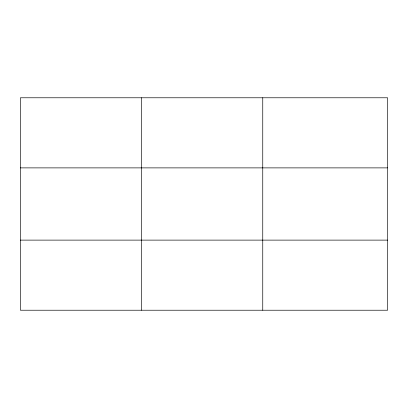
<?xml version="1.0" encoding="UTF-8"?>
<svg xmlns="http://www.w3.org/2000/svg" width="408" height="408" viewBox="0 0 408 408"><rect width="100%" height="100%" fill="white"/><g stroke="black" fill="none" stroke-linecap="round" stroke-linejoin="round"><path stroke-width="0.61" d="M141.576 97.777L141.576 310.223M262.752 97.777L262.752 310.223M387.6 167.882L387.6 97.777L20.4 97.777L20.4 310.223L387.6 310.223L387.6 167.882L20.4 167.882M20.4 240.118L387.6 240.118"/></g></svg>
